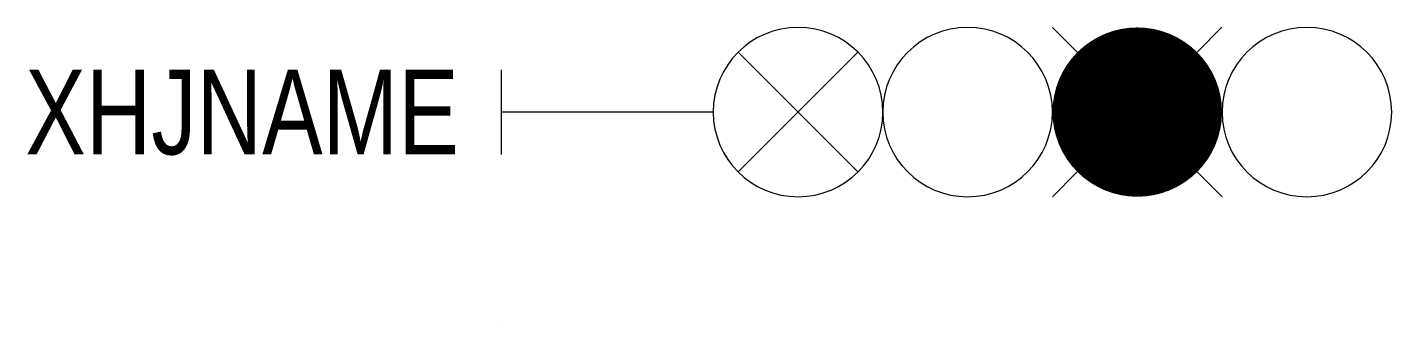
# Model space of a CAD drawing. Header units: millimetres. Extents: x -11.2 to 21, y 0 to 7.
import ezdxf
from ezdxf.enums import TextEntityAlignment as Align

# ---------------------------------------------------------------- set-up
doc = ezdxf.new("R2010")
doc.units = ezdxf.units.MM
doc.layers.get('0').update_dxf_attribs({"linetype": 'CONTINUOUS'})

msp = doc.modelspace()

# ---------------------------------------------------------------- linework, layer by layer
msp.add_line((0, 0.001), (0, -0.001))
at = {"color": 7}
msp.add_lwpolyline([(5, 5, 1), (9, 5, 1)], format="xyb", close=True, dxfattribs=at)
at = {"color": 3}
for points in [[(9, 5, 1), (13, 5, 1)], [(17, 5, 1), (21, 5, 1)]]:
    msp.add_lwpolyline(points, format="xyb", close=True, dxfattribs=at)
at = {"color": 1, "const_width": 2}
msp.add_lwpolyline([(16, 5, -1), (14, 5, -1)], format="xyb", close=True, dxfattribs=at)
at = {"color": 1}
for points in [[(13.586, 6.414), (13, 7)], [(16.995, 7.005), (16.409, 6.419)], [(13.586, 3.586), (13, 3)], [(17, 3), (16.414, 3.586)]]:
    msp.add_lwpolyline(points, dxfattribs=at)
at = {"color": 7}
for points in [[(5.586, 3.586), (8.414, 6.414)], [(5.586, 6.414), (8.414, 3.586)], [(0, 6), (0, 4)], [(5, 5), (0, 5)]]:
    msp.add_lwpolyline(points, dxfattribs=at)

# ---------------------------------------------------------------- texts
at = {"width": 0.8}
msp.add_attdef('XHJNAME', text='X4', height=2, dxfattribs=at).set_placement((-1, 4), align=Align.RIGHT)

doc.saveas('drawing.dxf')
